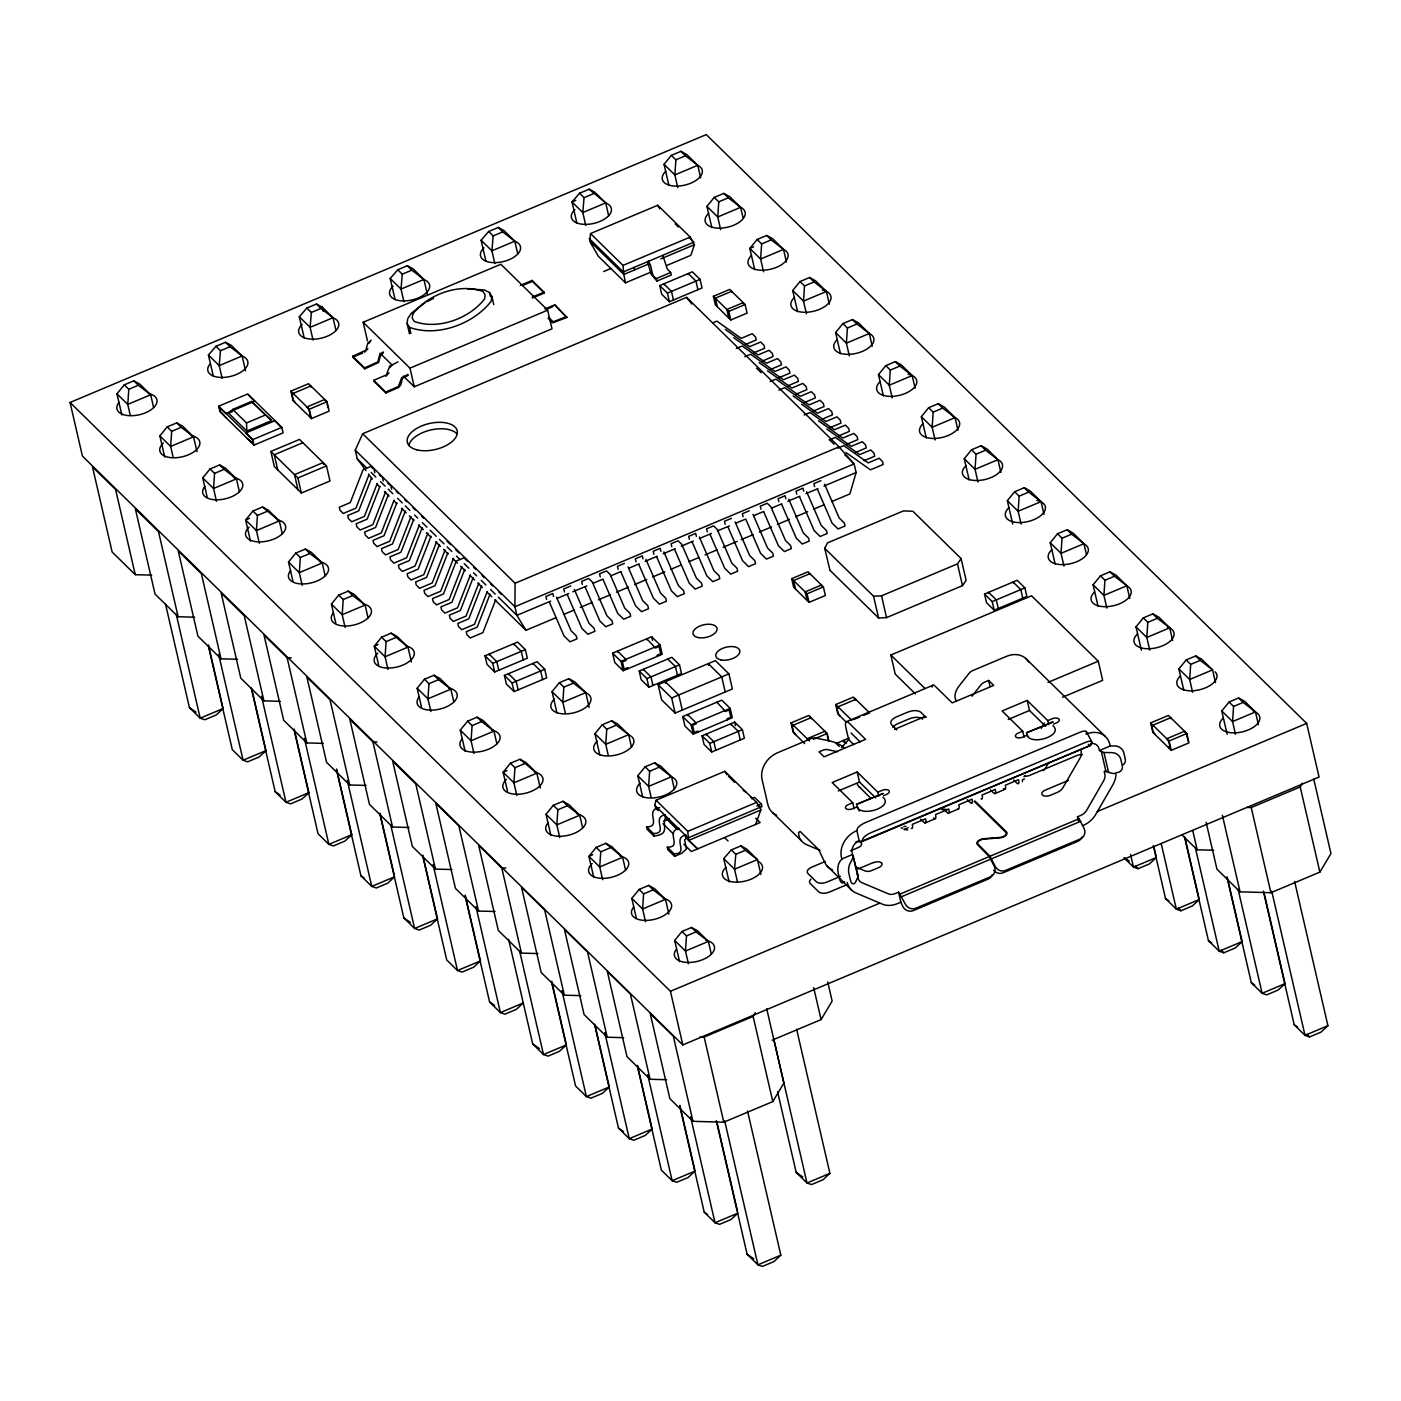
<?xml version="1.0" encoding="UTF-8"?>
<svg xmlns="http://www.w3.org/2000/svg" width="1401" height="1401" viewBox="0 0 1401 1401"><rect width="100%" height="100%" fill="white"/><g stroke="black" fill="none" stroke-linecap="round" stroke-linejoin="round"><path stroke-width="1.5" d="M366.011 470.648L357.255 458.775L355.259 450.176L362.666 433.75L515.095 583.236L514.903 606.738L516.899 615.354L525.953 630.31L556.144 617.596M121.852 415.011L116.966 393.804L124.269 384.855L128.787 389.285L127.771 404.399L130.223 415.011M164.74 457.059L159.854 435.869L167.157 426.902L171.675 431.333L170.659 446.464L173.094 457.059M207.138 497.005L202.742 477.916L210.045 468.967L214.563 473.398L213.547 488.511L216.472 501.243M250.516 541.189L245.613 519.981L252.933 511.032L257.434 515.445L256.418 530.576L259.36 543.29M292.914 581.117L288.501 562.029L295.804 553.08L300.322 557.51L299.306 572.641L302.248 585.355M335.785 623.182L331.389 604.094L338.692 595.145L343.21 599.558L342.194 614.689L345.136 627.42M378.673 665.23L374.277 646.159L381.58 637.192L386.098 641.623L385.082 656.754L388.007 669.468M421.561 707.295L417.148 688.206L424.468 679.257L428.969 683.688L427.953 698.801L430.895 711.533M465.15 751.374L460.264 730.166L467.566 721.217L472.084 725.63L471.069 740.761L473.993 753.475M507.547 791.302L503.134 772.231L510.454 763.265L514.955 767.695L513.939 782.826L516.881 795.54M556.933 712.864L552.047 691.674L559.349 682.707L563.867 687.138L562.852 702.269L565.303 712.864M550.926 835.486L546.022 814.279L553.325 805.33L557.843 809.76L556.827 824.874L559.77 837.605M599.821 754.929L594.935 733.721L602.237 724.772L606.756 729.203L605.74 744.316L608.174 754.929M593.796 877.534L588.91 856.344L596.213 847.377L600.731 851.808L599.716 866.939L602.658 879.653M668.942 185.527L664.056 164.32L671.359 155.371L675.877 159.802L674.862 174.915L677.786 187.646M642.709 796.976L637.805 775.786L645.125 766.82L649.626 771.25L648.61 786.381L651.062 796.976M636.194 917.48L631.798 898.391L639.101 889.442L643.619 893.873L642.604 908.986L645.528 921.718M711.831 227.575L706.927 206.385L714.247 197.418L718.766 201.849L717.75 216.98L720.674 229.694M679.573 961.646L674.669 940.456L681.989 931.507L686.49 935.921L685.474 951.051L688.416 963.765M754.719 269.64L749.815 248.432L757.135 239.483L761.636 243.914L760.62 259.027L763.563 271.759M797.607 311.705L792.703 290.497L800.006 281.548L804.524 285.962L803.509 301.092L806.451 313.806M840.477 353.752L835.591 332.545L842.894 323.596L847.412 328.027L846.397 343.157L849.339 355.872M883.366 395.818L878.48 374.61L885.782 365.661L890.3 370.074L889.285 385.205L892.209 397.937M926.254 437.865L921.35 416.675L928.67 407.709L933.171 412.139L932.155 427.27L935.097 439.984M969.142 479.93L964.238 458.722L971.558 449.774L976.059 454.204L975.043 469.317L977.986 482.049M1012.73 524.009L1007.337 500.682L1014.657 491.733L1019.157 496.147L1018.142 511.277L1021.084 523.992M1055.128 563.938L1050.225 542.73L1057.527 533.781L1062.046 538.212L1061.03 553.342L1063.972 566.057M1097.999 606.003L1093.113 584.795L1100.415 575.846L1104.934 580.259L1103.918 595.39L1106.86 608.122M1141.377 650.169L1136.001 626.86L1143.304 617.894L1147.822 622.324L1146.806 637.455L1149.731 650.169M1183.775 690.115L1178.871 668.907L1186.192 659.959L1190.692 664.389L1189.677 679.503L1192.619 692.234M1227.153 734.282L1221.76 710.972L1229.08 702.024L1233.581 706.437L1232.565 721.568L1235.507 734.282M213.32 376.221L208.416 355.013L215.982 346.31L220.482 350.723L219.221 365.626L222.164 378.34M304.21 337.956L299.306 316.749L306.872 308.045L311.372 312.458L310.111 327.344L313.053 340.075M395.1 299.691L390.196 278.484L397.761 269.763L402.262 274.193L401.019 289.079L403.943 301.81M485.989 261.427L481.103 240.219L488.651 231.498L493.152 235.928L491.909 250.814L494.833 263.528M576.879 223.144L571.993 201.954L579.541 193.233L584.059 197.664L582.798 212.549L585.723 225.263M729.133 881.947L723.739 858.62L731.304 849.917L735.805 854.33L734.544 869.215L737.486 881.947M409.46 333.736L407.113 323.526L407.673 318.798L411.088 313.456L425.361 302.458M467.724 288.904L484.483 289.972L489.527 292.599L491.856 296.399L491.278 301.127C473.556 324.104 437.13 337.518 409.425 327.326L407.113 323.526M1024.972 775.541L1024.026 776.697M1022.45 779.639L1022.467 781.67M651.202 272.004L625.459 282.827L598.139 256.033L589.751 241.042L590.539 233.564L657.752 205.264L690.203 237.102L694.458 244.72L690.816 255.332L667.051 265.332M657.419 809.813L654.705 805.225L656.071 800.251L724.86 771.303L756.575 802.388L760.253 807.501L760.831 810.006L755.594 824.629M844.593 881.597A8.056 3.643 -85 0 1 839.689 879.32L838.131 872.613A8.056 3.643 -85 0 1 839.935 861.475L841.808 859.006L841.423 857.324A22.171 17.968 -45.6 0 1 856.852 830.6L857.359 828.797A8.056 2.487 -28 0 1 865.415 822.597L1080.118 732.215A8.056 2.487 -28 0 1 1086.37 732.373M362.666 433.75L686.578 297.362L839.006 446.849L854.137 463.906L856.134 472.522L849.882 493.923L831.774 501.558M368.761 475.254L355.942 508.143L343.28 513.466L339.988 510.244L339.287 507.232L350.268 502.609L363.087 469.72L370.862 466.445L373.051 468.599M371.528 478.004L358.709 510.875L347.728 515.498L348.429 518.528L351.721 521.75L364.383 516.426L377.202 483.538M379.969 486.27L367.15 519.158L356.169 523.781L356.87 526.811L360.162 530.033L372.824 524.692L385.643 491.821M388.41 494.553L375.591 527.441L364.61 532.065L365.311 535.077L368.603 538.317L381.265 532.975L394.084 500.104M396.851 502.836L384.032 535.725L373.051 540.348L373.752 543.36L377.044 546.583L389.706 541.259L402.525 508.37M405.292 511.12L392.473 543.991L381.492 548.614L382.193 551.644L385.485 554.866L398.147 549.542L410.966 516.654M413.733 519.403L400.914 552.274L389.933 556.898L390.634 559.927L393.926 563.149L406.588 557.808L419.407 524.937M422.174 527.669L409.355 560.558L398.374 565.181L399.075 568.193L402.367 571.433L415.029 566.092L427.848 533.221M430.948 536.268L418.128 569.156L407.131 573.78L407.831 576.792L411.123 580.014L423.803 574.69L436.622 541.802M439.389 544.551L426.569 577.422L415.572 582.045L416.272 585.075L419.564 588.297L432.244 582.974L445.063 550.085M447.83 552.817L435.01 585.706L424.013 590.329L424.713 593.359L428.005 596.581L440.685 591.24L453.504 558.369M461.945 566.652L449.126 599.523L436.447 604.864L433.154 601.624L432.471 598.612L443.452 593.989L456.271 561.1L464.029 557.843L467.321 561.065M464.712 569.384L451.893 602.272L440.912 606.896L441.595 609.908L444.888 613.13L457.567 607.806L470.386 574.918M473.153 577.667L460.334 610.538L449.353 615.162L450.036 618.191L453.329 621.414L466.008 616.09L478.827 583.201M481.594 585.933L468.775 618.822L457.794 623.445L458.477 626.475L461.77 629.697L474.449 624.356L487.268 591.485M490.035 594.217L477.216 627.105L466.235 631.728L466.918 634.741L470.211 637.98L482.89 632.639L495.709 599.768M367.885 348.761L364.663 352.176M389.005 372.876L385.783 376.291M1024.516 779.009L1023.01 779.394M853.594 856.134L850.687 862.421A8.056 3.643 -85 0 0 848.883 873.559L850.442 880.266A8.056 3.643 -85 0 0 855.346 882.542L858.253 876.255L852.158 852.806A10.087 8.161 -45.6 0 1 859.181 840.653L856.852 830.6M829.97 570.312L824.734 548.334L827.518 542.888L903.417 510.927L912.857 511.242L961.104 558.561L966.13 580.312L962.487 585.636L886.553 617.613L878.585 617.999L829.76 570.102M1041.153 728.432L1044.305 722.951M1048.894 762.302L1046.775 765.962A22.171 17.968 -45.6 0 1 1043.377 770.62M700.045 1036.915L704.16 1037.038L753.125 1016.425L755.349 1012.713M772.091 1040.207L821.074 1019.595L832.141 1001.067L827.711 981.908M692.97 1121.325L673.303 1036.162L650.204 1013.501L669.871 1098.664L692.97 1121.325L723.809 1122.201L772.792 1101.589L783.86 1083.061L766.662 1008.545M1247.135 807.431L1251.233 807.554L1300.216 786.942L1302.44 783.229M1206.138 822.334L1216.944 869.18L1240.06 891.842L1270.9 892.717L1319.882 872.105L1330.95 853.577L1313.753 779.061M901.176 828.009L902.927 828.026M861.615 841.756L862.771 838.954A8.056 2.487 -28 0 1 870.827 832.754L1085.53 742.372A8.056 2.487 -28 0 1 1091.782 742.53L1090.643 745.332L861.615 841.756L859.181 840.653M824.734 548.334L873.559 596.231L881.527 595.845L957.461 563.885L961.104 558.561M368.656 343.49L370.319 341.721M389.758 367.605L391.422 365.836M971.996 696.209L980.77 685.089A8.056 6.532 -45.6 0 1 984.588 682.147L988.633 680.448L993.694 685.404L952.19 702.882L935.308 686.332A12.101 3.257 67.2 0 0 932.085 687.05M841.441 747.574L848.673 739.623L845.959 727.89A12.101 3.257 67.2 0 1 848.708 722.793L865.59 739.343L824.086 756.82L819.025 751.864L823.07 750.148A8.056 6.532 -45.6 0 1 827.448 749.64L837.64 751.724M228.626 413.207L232.706 409.407L251.567 401.457L271.619 420.58L246.804 431.018L228.626 413.207L232.443 411.596M208.434 644.933L223.109 708.538L216.227 714.948L204.774 719.764L200.22 718.188L189.415 707.593L165.423 603.708M251.812 689.117L265.997 750.603L259.097 756.995L247.662 761.829L243.091 760.235L232.286 749.64L208.311 645.756M294.192 729.045L308.885 792.651L301.986 799.06L290.532 803.876L285.979 802.3L275.174 791.705L251.199 687.821M336.59 768.991L351.774 834.716L344.874 841.108L333.42 845.941L328.867 844.365L318.062 833.753L294.07 729.868M422.857 855.223L437.532 918.828L430.65 925.238L419.197 930.054L414.626 928.478L403.821 917.883L379.846 813.981M465.255 895.169L480.42 960.893L473.52 967.285L462.067 972.101L457.514 970.525L446.709 959.93L422.734 856.046M551.714 981.295L566.407 1044.901L559.507 1051.293L548.054 1056.126L543.5 1054.55L532.695 1043.938L508.616 939.335M595.092 1025.479L609.295 1086.966L602.395 1093.358L590.942 1098.174L586.389 1096.598L575.583 1086.003L551.591 982.119M637.49 1065.408L652.165 1129.013L645.283 1135.423L633.83 1140.239L629.277 1138.663L618.471 1128.068L594.479 1024.166M679.888 1105.354L695.054 1171.078L688.171 1177.47L676.718 1182.286L672.147 1180.71L661.342 1170.115L637.367 1066.231M1153.934 846.869L1156.368 857.482L1149.485 863.874L1138.032 868.69L1133.479 867.114L1124.215 858.025M796.609 1029.192L829.9 1173.355L823 1179.765L811.547 1184.581L806.994 1183.004L796.188 1172.409L777.59 1091.834M747.539 1111.028L780.83 1255.191L773.93 1261.583L762.477 1266.416L757.923 1264.823L747.118 1254.228L716.279 1120.66M1185.071 838.043L1199.256 899.53L1192.374 905.939L1180.92 910.755L1176.35 909.179L1165.544 898.584L1153.321 845.574M1227.451 877.989L1242.144 941.595L1235.244 947.987L1223.791 952.803L1219.238 951.226L1208.433 940.631L1184.458 836.747M1263.982 892.472L1285.032 983.642L1278.132 990.052L1266.679 994.868L1262.126 993.291L1251.321 982.696L1226.856 876.693M1294.629 881.527L1327.92 1025.707L1321.02 1032.099L1309.567 1036.933L1305.014 1035.339L1294.209 1024.744L1263.369 891.176M908.198 827.728L904.223 829.655M905.939 826.415L903.925 826.502M666.228 817.133C660.396 823.928 671.85 834.138 653.934 836.047L647.174 829.41L646.597 826.905C662.533 826.818 643.672 809.866 659.626 807.624M1024.499 776.084L1025.514 776.417M371.16 340.198L367.745 343.14L365.941 350.197L352.632 356.222L352.842 357.167L364.768 368.848L378.585 362.491L380.582 355.189L383.314 352.824M383.086 351.896L379.671 354.838L377.867 361.896L364.558 367.92L352.632 356.222M665.387 814.699C650.677 817.606 669.223 833.63 653.356 833.525L646.597 826.905M679.345 828.376C664.704 831.213 683.023 847.237 667.296 847.202L667.874 849.724L674.634 856.344L681.709 853.332L686.437 848.988L684.616 839.935L687.366 837.203M686.087 834.996C671.447 837.833 689.8 853.822 674.056 853.822L667.296 847.202M427.007 301.635L433.592 298.36M70.05 402.472L706.297 134.584L1306.66 723.389L1319.059 777.047L682.812 1044.918L82.431 456.113L70.05 402.472L670.431 991.278L682.812 1044.918M124.269 384.855L133.831 380.827L139.872 384.172L150.678 394.767L153.602 407.481M215.982 346.31L225.543 342.282L231.323 345.382L242.128 355.977L245.56 370.81M306.872 308.045L316.433 304.017L322.212 307.117L333.018 317.712L335.96 330.426M397.761 269.763L407.323 265.735L413.102 268.834L423.908 279.447L427.34 294.28M488.651 231.498L498.213 227.47L503.992 230.57L514.797 241.165L517.74 253.896M579.541 193.233L589.103 189.205L594.882 192.305L605.687 202.9L608.629 215.631M671.359 155.371L680.921 151.343L686.945 154.688L697.751 165.283L700.693 177.997M575.811 200.343L571.993 201.954L582.798 212.549L605.687 202.9L589.103 189.205M128.787 389.285L138.349 385.257L150.678 394.767L127.771 404.399L116.966 393.804M220.482 350.723L230.044 346.712L242.128 355.977L219.221 365.626L208.416 355.013M311.372 312.458L320.934 308.43L333.018 317.712L310.111 327.344L299.306 316.749M402.262 274.193L411.824 270.165L423.908 279.447L401.019 289.079L390.196 278.484M493.152 235.928L502.731 231.901L514.797 241.165L491.909 250.814L481.103 240.219M584.059 197.664L593.621 193.636M675.877 159.802L685.439 155.774L697.751 165.283A20.49 10.665 -13 0 1 696.56 180.046A20.49 10.665 -13 0 1 669.433 185.247A20.49 10.665 -13 0 1 665.773 171.29M697.751 165.283L674.862 174.915L664.056 164.32M367.465 340.881L363.174 322.248L500.858 264.264L547.668 310.164L551.976 328.815L414.276 386.781L403.348 376.081M167.157 426.902L176.719 422.892L182.743 426.219L193.548 436.814L196.981 451.665M218.696 406.185L247.767 393.944L281.829 427.358L283.107 432.856L254.036 445.098L219.957 411.684L218.696 406.185L252.758 439.599L254.036 445.098M714.247 197.418L723.809 193.408L729.833 196.735L740.639 207.33L743.09 217.943M171.675 431.333L181.237 427.305L193.548 436.814L170.659 446.464L159.854 435.869M520.296 285.401L532.117 280.428L544.043 292.126L544.271 293.054L532.433 298.028M718.766 201.849L728.327 197.821L740.639 207.33L717.75 216.98L706.927 206.385M522.485 285.506L532.345 281.356L544.271 293.054M354.821 356.327L362.701 353.017M307.59 414.819L293.002 400.528L290.848 391.159L308.588 383.699L327.011 401.754L329.182 411.123L311.425 418.584L309.131 416.325L308.885 415.291L310.619 416.99L308.938 409.705L306.959 406.973L324.717 399.495L326.678 402.245M532.222 297.1L544.043 292.126M603.708 271.531L610.854 268.502M232.706 409.407L246.523 422.944L265.384 415.011L271.619 420.58M590.539 233.564L622.99 265.402L690.203 237.102M397.937 361.913L389.776 366.046L386.361 374.908L373.734 380.336L373.962 381.265L385.888 392.963L398.76 387.394L400.931 384.575L402.42 378.323L408.199 375.345M660.817 258.887L694.458 244.72M544.866 308.991L554.708 304.84L566.845 317.467L552.8 322.843L548.089 318.342M290.848 391.159L309.271 409.232L327.011 401.754M547.038 309.096L552.957 306.609M363.174 322.248L409.968 368.148L547.668 310.164M252.758 439.599L281.829 427.358M407.971 374.417L401.702 377.745L398.287 386.606L385.66 392.035L373.734 380.336M648.103 261.146C653.076 266.313 649.906 275.069 656.369 278.536L670.676 272.512L671.254 275.034L656.946 281.058L651.097 274.176L647.945 263.003M566.634 316.538L553.15 321.81L548.684 317.379M210.045 468.967L219.607 464.939L225.631 468.284L236.436 478.879L239.378 491.593M757.135 239.483L766.697 235.456L772.722 238.8L783.527 249.396L786.469 262.11M659.713 285.576L692.339 271.829L700.045 279.377L702.024 287.993L669.398 301.723L661.692 294.175L659.713 285.576L667.419 293.124L669.398 301.723M214.563 473.398L224.125 469.37L236.436 478.879L213.547 488.511L202.742 477.916M753.633 246.839L749.815 248.432L760.62 259.027L783.527 249.396A20.49 10.665 -13 0 1 782.336 264.159A20.49 10.665 -13 0 1 755.209 269.36A20.49 10.665 -13 0 1 751.531 255.402M761.636 243.914L771.198 239.886L783.527 249.396M270.866 451.455L299.499 439.406L326.503 465.903L329.988 480.981L301.373 493.047L274.351 466.551L270.866 451.455L297.888 477.951L301.373 493.047M302.879 442.716L274.246 454.765L277.731 469.86M667.419 293.124L700.045 279.377M713.407 296.294L729.728 289.412L745.122 304.525L747.101 313.124L730.779 319.988L715.386 304.893L713.407 296.294L728.8 311.39L730.779 319.988M297.888 477.951L326.503 465.903M252.933 511.032L262.495 507.004L268.519 510.332L279.324 520.927L282.266 533.658M728.8 311.39L745.122 304.525M800.006 281.548L809.585 277.521L815.61 280.848L826.415 291.443L829.357 304.175M712.951 322.79L716.839 321.144L741.234 338.359L752.214 333.736L755.507 336.976L756.207 339.988L745.35 344.558M249.431 518.37L245.613 519.981L256.418 530.576L279.324 520.927L262.495 507.004M257.434 515.445L266.996 511.418M804.524 285.962L814.086 281.934L826.415 291.443L803.509 301.092L792.703 290.497M736.348 348.446L742.162 345.994L766.557 363.209L777.537 358.568L780.83 361.808L781.53 364.82L770.673 369.391M744.789 356.712L750.603 354.26L774.998 371.475L785.979 366.852L789.271 370.092L789.971 373.104L779.114 377.675M753.791 352.842L764.648 348.271L763.948 345.241L760.655 342.019L749.675 346.642L725.28 329.428M295.804 553.08L305.383 549.052L311.407 552.397L322.212 562.992L325.155 575.706M842.894 323.596L852.456 319.568L858.498 322.913L869.303 333.508L872.228 346.222M762.232 361.125L773.089 356.537L772.389 353.525L769.096 350.303L758.116 354.926L733.721 337.711M300.322 557.51L309.884 553.483L322.212 562.992L299.306 572.641L288.501 562.029M847.412 328.027L856.974 323.999L869.303 333.508L846.397 343.157L835.591 332.545M770.112 381.562L775.926 379.111L800.321 396.325L811.302 391.685L814.594 394.924L815.294 397.937L804.437 402.507M787.555 385.958L798.412 381.387L797.712 378.358L794.42 375.135L783.439 379.759L759.044 362.544M778.868 390.143L784.7 387.692L809.077 404.907L820.075 400.283L823.368 403.523L824.051 406.535L813.193 411.106M795.996 394.241L806.853 389.653L806.153 386.641L802.861 383.419L791.88 388.042L767.485 370.827M338.692 595.145L348.254 591.117L354.295 594.444L365.101 605.057L368.025 617.771M885.782 365.661L895.344 361.633L901.368 364.961L912.174 375.573L915.116 388.287M343.21 599.558L352.772 595.548L365.101 605.057L342.194 614.689L331.389 604.094M890.3 370.074L899.862 366.064L912.174 375.573L889.285 385.205L878.48 374.61M804.192 414.994L810.023 412.524L834.401 429.757L845.398 425.116L848.691 428.356L849.374 431.368L838.516 435.939M821.634 419.389L832.492 414.819L831.809 411.789L828.516 408.567L817.519 413.19L793.141 395.975M830.075 427.655L840.933 423.084L840.25 420.072L836.957 416.85L825.96 421.473L801.582 404.259M829.515 439.826L835.346 437.375L859.741 454.589L870.721 449.966L874.014 453.188L874.714 456.201L863.857 460.789M381.58 637.192L391.142 633.164L397.166 636.509L407.971 647.104L411.404 661.955M928.67 407.709L938.232 403.681L944.256 407.026L955.062 417.621L958.004 430.352M515.095 583.236L839.006 446.849M837.956 448.11L843.787 445.641L868.182 462.873L879.163 458.232L882.455 461.472L883.155 464.484L870.476 469.825L846.099 452.611M846.957 444.222L857.815 439.651L857.132 436.639L853.839 433.399L842.842 438.023L818.464 420.808M223.109 708.538L200.22 718.188L176.228 614.303M378.095 644.548L374.277 646.159L385.082 656.754L407.971 647.104L391.142 633.164M386.098 641.623L395.66 637.595M933.171 412.139L942.75 408.111L955.062 417.621L932.155 427.27L921.35 416.675M855.416 452.505L866.273 447.935L865.573 444.905L862.28 441.683L851.283 446.306L826.905 429.091M570.75 585.986L563.762 588.928L564.463 591.94M624.426 563.395L617.438 566.319L618.139 569.349M731.462 518.335L724.475 521.26L725.175 524.289M749.342 510.787L742.372 513.729L743.073 516.759M820.916 480.666L813.928 483.608L814.629 486.62M550.681 601.134L516.899 615.354L498.301 597.106M556.705 598.595L568.771 593.516M572.781 591.817L586.844 585.898M592.886 583.359L602.92 579.138M610.959 575.741L621.011 571.52M629.049 568.141L639.101 563.903M645.125 561.363L657.192 556.285M663.216 553.745L675.264 548.667M681.306 546.145L693.355 541.066M699.379 538.527L711.445 533.448M717.47 530.909L729.536 525.83M735.56 523.291L745.612 519.07M753.65 515.673L763.685 511.453M771.723 508.055L781.776 503.835M787.8 501.295L799.866 496.217M805.89 493.677L817.956 488.599M823.981 486.059L856.134 472.522M564.183 614.216L574.252 609.978M580.277 607.439L592.343 602.36M598.385 599.821L610.451 594.725M616.493 592.185L628.559 587.107M634.6 584.567L646.667 579.489M652.708 576.949L664.774 571.853M670.816 569.314L680.868 565.076M688.924 561.696L698.976 557.458M705.018 554.919L717.084 549.84M723.126 547.301L737.206 541.364M741.234 539.665L753.3 534.587M759.342 532.047L771.408 526.969M777.45 524.429L789.516 519.351M795.558 516.794L807.624 511.715M813.666 509.176L823.718 504.938M424.468 679.257L434.03 675.229L440.054 678.574L450.859 689.169L453.801 701.883M971.558 449.774L981.12 445.746L987.145 449.091L997.95 459.686L1000.892 472.4M485.026 655.808L517.652 642.061L525.357 649.626L527.336 658.225L494.711 671.955L487.005 664.407L485.026 655.808L492.714 663.356L494.711 671.955M265.997 750.603L243.091 760.235L218.626 654.232M428.969 683.688L438.548 679.66L450.859 689.169L427.953 698.801L417.148 688.206M976.059 454.204L985.621 450.176L997.95 459.686L975.043 469.317L964.238 458.722M492.714 663.356L525.357 649.626M504.395 675.422L537.021 661.692L544.726 669.24L546.705 677.839L514.079 691.586L506.374 684.021L504.395 675.422L512.083 682.987L514.079 691.586M512.083 682.987L544.726 669.24M612.622 653.164L651.658 636.719L660.046 644.933L662.2 654.302L623.147 670.729L614.776 662.515L612.622 653.164L620.993 661.377L623.147 670.729M791.67 578.666L807.992 571.801L823.385 586.896L825.382 595.495L809.06 602.377L793.666 587.264L791.67 578.666L807.081 593.779L809.06 602.377M467.566 721.217L477.128 717.189L483.152 720.517L493.958 731.112L496.9 743.843A20.49 10.665 -13 0 1 470.018 751.917A20.49 10.665 -13 0 1 462.155 738.782M559.349 682.707L568.911 678.679L574.935 682.024L585.741 692.619L589.173 707.47M1014.657 491.733L1024.219 487.706L1030.243 491.033L1041.048 501.628L1043.99 514.36M308.885 792.651L285.979 802.3L261.514 696.297M620.993 661.377L660.046 644.933M472.084 725.63L481.646 721.603L493.958 731.112L471.069 740.761L460.264 730.166M563.867 687.138L573.429 683.11L585.741 692.619L562.852 702.269L552.047 691.674M1019.157 496.147L1028.719 492.119L1041.048 501.628L1018.142 511.277L1007.337 500.682M807.081 593.779L823.385 586.896M639.189 671.044L671.815 657.314L679.52 664.862L681.499 673.461L648.873 687.19L641.168 679.643L639.189 671.044L646.877 678.592L648.873 687.19M646.877 678.592L679.52 664.862M658.137 684.739L715.403 660.624L728.905 673.881L732.39 688.959L675.142 713.074L661.622 699.817L658.137 684.739L671.657 697.978L675.142 713.074M510.454 763.265L520.016 759.237L526.04 762.582L536.846 773.177L540.278 788.01M602.237 724.772L611.799 720.744L617.823 724.089L628.629 734.684L631.571 747.398M1057.527 533.781L1067.107 529.753L1073.131 533.098L1083.936 543.693L1086.388 554.288M671.657 697.978L728.905 673.881M351.774 834.716L328.867 844.365L304.385 738.345M506.952 770.62L503.134 772.231L513.939 782.826L536.846 773.177L520.016 759.237M514.955 767.695L524.517 763.668M606.756 729.203L616.317 725.175L628.629 734.684L605.74 744.316L594.935 733.721M1062.046 538.212L1071.607 534.184L1083.936 543.693L1061.03 553.342L1050.225 542.73M682.725 716.594L721.778 700.15L730.149 708.363L732.303 717.715L693.25 734.159L684.879 725.946L682.725 716.594L691.096 724.807L693.25 734.159M984.535 594.059L1017.161 580.312L1024.867 587.86L1026.845 596.458L994.22 610.206L986.514 602.658L984.535 594.059L992.223 601.607L994.22 610.206M691.096 724.807L730.149 708.363M992.223 601.607L1024.867 587.86M915.431 693.915L895.257 674.144L890.843 655.02L1031.539 595.793L1098.261 661.219L1102.675 680.343L1062.483 697.26M702.041 735.858L734.684 722.11L742.39 729.658L744.369 738.257L711.726 752.004L704.038 744.456L702.041 735.858L709.747 743.406L711.726 752.004M553.325 805.33L562.904 801.302L568.929 804.647L579.734 815.242L582.676 827.956A20.49 10.665 -13 0 1 555.777 836.029A20.49 10.665 -13 0 1 547.931 822.895M645.125 766.82L654.687 762.809L660.712 766.137L671.517 776.732L674.459 789.463M1100.415 575.846L1109.977 571.818L1116.019 575.146L1126.824 585.758L1129.749 598.472M709.747 743.406L742.39 729.658M557.843 809.76L567.405 805.733L579.734 815.242L556.827 824.874L546.022 814.279M649.626 771.25L659.188 767.223L671.517 776.732L648.61 786.381L637.805 775.786M1104.934 580.259L1114.495 576.249L1126.824 585.758L1103.918 595.39L1093.113 584.795M804.699 743.563L793.194 732.268L791.022 722.916L808.78 715.438L827.203 733.511L828.937 740.989M846.292 722.18L837.851 713.897L835.697 704.545L853.437 697.068L869.566 712.881L863.646 715.368M846.484 721.655L933.084 685.194M853.787 719.519L859.706 717.032M813.403 739.325L827.203 733.511M849.269 737.994L836.257 743.476L839.252 746.418M596.213 847.377L605.775 843.349L611.817 846.694L622.622 857.289L625.546 870.021M1143.304 617.894L1152.865 613.866L1158.89 617.211L1169.695 627.806L1172.637 640.537M663.444 821.406L669.345 818.92M437.532 918.828L414.626 928.478L390.651 824.594M592.728 854.733L588.91 856.344L599.716 866.939L622.622 857.289L605.775 843.349M600.731 851.808L610.293 847.78M1147.822 622.324L1157.384 618.296L1169.695 627.806L1146.806 637.455L1136.001 626.86M895.274 729.028L924.607 716.664M751.566 798.675L754.614 797.397L761.373 804.016L761.951 806.538L688.031 837.903L654.705 805.225M656.071 800.251L687.786 831.353L756.575 802.388M1048.018 682.375L1098.261 661.219M756.803 805.943L761.373 804.016M760.831 810.006L688.627 840.425L685.352 835.276M878.725 796.223L877.797 792.195L857.202 771.986L832.141 782.546L852.754 802.738L854.137 808.78M1048.701 724.65L1047.773 720.622L1027.178 700.43L1002.118 710.972L1022.712 731.182L1024.113 737.206M838.323 790.97L859.514 782.056L875.695 797.922M1008.3 719.413L1029.49 710.482L1045.671 726.366M731.304 849.917L740.866 845.889L746.645 848.988L757.451 859.584L760.883 874.417M639.101 889.442L648.663 885.414L654.687 888.759L665.493 899.354L668.925 914.188M1186.192 659.959L1195.753 655.931L1201.778 659.276L1212.583 669.871L1215.525 682.585M852.754 802.738L848.27 804.629A5.044 2.627 -13 0 0 845.906 808.57A5.044 2.627 -13 0 0 852.491 808.762L856.974 806.888C861.685 817.606 894.188 806.818 882.963 797.257M877.797 792.195L882.262 790.304A5.044 2.627 -13 0 1 888.847 790.497A5.044 2.627 -13 0 1 886.483 794.455L883.506 795.698M1022.712 731.182L1018.247 733.056A5.044 2.627 -13 0 0 1015.883 737.014A5.044 2.627 -13 0 0 1022.467 737.206L1026.933 735.315C1031.661 746.05 1064.165 735.245 1052.939 725.7M1047.773 720.622L1052.239 718.748A5.044 2.627 -13 0 1 1058.823 718.941A5.044 2.627 -13 0 1 1056.459 722.881L1053.482 724.142M480.42 960.893L457.514 970.525L433.049 864.522M735.805 854.33L745.367 850.302L757.451 859.584L734.544 869.215L723.739 858.62M643.619 893.873L653.181 889.845L665.493 899.354L642.604 908.986L631.798 898.391M856.519 804.367L882.945 793.544L856.519 804.367L859.233 811.039M1026.495 732.793L1052.922 721.988L1026.495 732.793L1027.896 736.243M1190.692 664.389L1200.272 660.361L1212.583 669.871L1189.677 679.503L1178.871 668.907M862.613 840.863L1090.643 745.332M1150.641 722.916L1168.399 715.438L1186.822 733.511L1188.976 742.863L1171.218 750.341L1152.795 732.268L1150.641 722.916L1169.064 740.989L1171.218 750.341M825.277 861.457L811.704 867.166A8.056 4.203 -13 0 0 807.922 873.488L816.363 881.772A8.056 4.203 -13 0 0 826.905 882.07L840.477 876.361M850.477 850.845L858.218 847.587A6.042 3.152 -13 0 0 861.055 842.842L860.897 842.666A6.042 3.152 -13 0 0 856.011 841.651M925.185 822.947L935.22 818.727M948.459 813.158L958.477 808.937M994.973 793.561L1004.99 789.358M841.808 859.006L852.544 854.487M1090.573 743.546A10.087 8.161 -45.6 0 1 1099.067 748.852L1099.452 750.516L1110.187 745.997L1114.478 745.892A8.056 6.41 23.8 0 1 1123.69 752.39L1125.248 759.097A8.056 6.41 23.8 0 1 1122.744 764.999M681.989 931.507L691.551 927.48L697.575 930.807L708.381 941.402L711.323 954.134M1229.08 702.024L1238.642 697.996L1244.666 701.323L1255.471 711.918L1258.413 724.65M686.49 935.921L696.069 931.893L708.381 941.402L685.474 951.051L674.669 940.456M1233.581 706.437L1243.142 702.409L1255.471 711.918L1232.565 721.568L1221.76 710.972M857.92 869.005L873.418 862.491M1068.438 780.375L1045.181 790.164A6.042 3.152 -13 0 0 1042.344 794.91L1042.519 795.067A6.042 3.152 -13 0 0 1050.417 795.295L1057.44 792.336A10.087 8.161 -45.6 0 0 1063.201 787.222L1080.136 757.888A10.087 8.161 -45.6 0 0 1081.379 754.666L1081.064 750.551M1169.064 740.989L1186.822 733.511M846.677 884.784L829.217 892.122A8.056 4.203 -13 0 1 818.692 891.824L810.251 883.558A8.056 4.203 -13 0 1 810.899 879.18M974.255 801.372L1005.725 832.229A5.639 2.942 -13 0 1 1005.13 835.399A5.639 2.942 -13 0 1 999.824 837.43L984.185 838.656A6.445 3.362 -13 0 0 978.108 840.985A6.445 3.362 -13 0 0 977.443 844.61L989.264 856.554L994.36 866.431A8.056 7.723 46.4 0 1 990.525 876.763L915.729 908.251A8.056 7.723 46.4 0 1 905.256 903.96L898.619 892.227L895.099 893.593A10.087 8.161 -45.6 0 1 888.199 893.803L861.93 882.665A10.087 8.161 -45.6 0 1 857.937 877.832M1078.385 820.828L1077.457 816.801L1080.907 815.364A10.087 8.161 -45.6 0 0 1086.668 810.233L1103.603 780.9A10.087 8.161 -45.6 0 0 1104.846 773.877C1101.501 766.767 1112.709 776.259 1116.177 772.722A8.056 6.41 23.8 0 0 1122.289 765.804L1120.73 759.097A8.056 6.41 23.8 0 0 1111.518 752.6L1103.97 752.53L1099.54 750.603M900.16 894.066L989.264 856.554M989.982 856.256L1079.085 818.727L1084.181 828.621A8.056 7.723 46.4 0 1 1080.346 838.936L1005.55 870.424A8.056 7.723 46.4 0 1 995.078 866.133L989.982 856.256L978.143 844.313A5.639 2.942 -13 0 1 978.739 841.125A5.639 2.942 -13 0 1 984.045 839.094L999.684 837.886A6.445 3.362 -13 0 0 1005.76 835.556A6.445 3.362 -13 0 0 1006.426 831.914L974.973 801.057M670.431 991.278L879.828 903.12M1097.281 811.564L1306.66 723.389M901.771 896.605L990.875 859.093M991.593 858.795L1080.696 821.284M898.549 892.139L900.861 902.191L897.411 903.645A22.171 17.968 -45.6 0 1 882.245 904.118L855.976 892.962A22.171 17.968 -45.6 0 1 847.202 882.35M566.407 1044.901L543.5 1054.55L519.526 950.649M609.295 1086.966L586.389 1096.598L561.906 990.595M1156.368 857.482L1133.479 867.114L1130.537 854.4M652.165 1129.013L629.277 1138.663L604.794 1032.66M1199.256 899.53L1176.35 909.179L1161.184 843.455M695.054 1171.078L672.147 1180.71L647.682 1074.707M1242.144 941.595L1219.238 951.226L1195.263 847.342M829.9 1173.355L806.994 1183.004L773.702 1038.824M1285.032 983.642L1262.126 993.291L1238.134 889.407M780.83 1255.191L757.923 1264.823L724.632 1120.66M1327.92 1025.707L1305.014 1035.339L1271.723 891.176M135.267 574.69L115.6 489.527L92.484 466.848L112.15 552.029L135.267 574.69L151.711 575.146M178.137 616.738L158.488 531.574L135.372 508.913L155.038 594.077L178.137 616.738L194.599 617.211M323.246 743.388L306.801 742.915L283.685 720.254L264.018 635.091L287.135 657.752L291.25 657.857M221.025 658.803L201.359 573.639L178.26 550.978L197.926 636.142L221.025 658.803L237.487 659.276M263.913 700.868L244.247 615.687L221.148 593.026L240.797 678.189L263.913 700.868L280.358 701.323M409.022 827.501L392.56 827.028L369.461 804.367L349.795 719.203L372.911 741.865L377.009 741.987M349.69 784.98L330.023 699.8L306.907 677.138L326.573 762.319L349.69 784.98L366.134 785.436M1181.761 834.681L1197.172 849.794L1213.634 850.249M537.879 953.573L521.435 953.1L498.318 930.439L478.669 845.276L501.768 867.937L505.884 868.06M435.448 869.093L415.782 783.93L392.683 761.251L412.349 846.432L435.448 869.093L451.893 869.548M478.547 911.053L458.88 825.872L435.781 803.211L455.448 888.374L478.547 911.053L495.008 911.508M564.323 995.165L544.656 909.985L521.54 887.323L541.206 972.504L564.323 995.165L580.767 995.621M607.211 1037.213L587.544 952.05L564.428 929.388L584.094 1014.552L607.211 1037.213L623.655 1037.686M650.082 1079.278L630.432 994.115L607.316 971.436L626.983 1056.617L650.082 1079.278L666.543 1079.733M907.638 830.022L904.363 829.357M743.09 790.252L745.507 791.95M819.988 850.354L806.853 844.785A22.171 17.968 -45.6 0 1 799.235 837.5L798.517 832.527L800.216 831.529L818.779 849.742L824.891 862.666A22.171 17.968 -45.6 0 0 832.509 869.951M855.346 866.799L864.732 870.792A10.087 8.161 -45.6 0 0 871.632 870.581L878.655 867.622A6.042 3.152 -13 0 0 881.492 862.876L881.317 862.701M750.603 797.046L752.249 798.57M1124.32 857.657L1129.311 861.107M1165.544 898.584L1168.872 900.861M1208.433 940.631L1211.76 942.926M1251.321 982.696L1254.648 984.991M1294.209 1024.744L1297.519 1027.038M189.415 707.593L196.052 712.181M275.174 791.705L280.147 795.138M796.188 1172.409L802.826 1176.998M336.468 769.814L360.95 875.818L364.26 878.112M403.821 917.883L410.475 922.453M465.114 895.992L489.597 1001.995L494.571 1005.428M532.695 1043.938L539.332 1048.526M618.471 1128.068L623.445 1131.5M679.765 1106.177L704.23 1212.18L707.558 1214.474M747.118 1254.228L753.756 1258.816M1088.279 744.316L1089.61 745.297M655.283 807.729L658.19 810.496M772.616 812.633L801.144 840.53M1024.219 487.706L1028.719 492.119M1067.107 529.753L1071.607 534.184M1109.977 571.818L1114.495 576.249M1152.865 613.866L1157.384 618.296M1195.753 655.931L1200.272 660.361M1238.642 697.996L1243.142 702.409M680.921 151.343L685.439 155.774M723.809 193.408L728.327 197.821M766.697 235.456L771.198 239.886M809.585 277.521L814.086 281.934M852.456 319.568L856.974 323.999M895.344 361.633L899.862 366.064M938.232 403.681L942.75 408.111M981.12 445.746L985.621 450.176M675.3 223.985L678.399 227.015M689.239 237.645L693.88 242.198L623.252 271.952L589.173 238.52M670.676 272.512L667.314 269.045L662.953 255.875M756.487 368.148L761.146 372.701M829.339 439.599L833.998 444.152M844.838 454.8L854.137 463.906L514.903 606.738L355.259 450.176M1025.69 658.4L1105.039 736.208M589.751 241.042L623.83 274.456L625.459 282.827M498.213 227.47L502.731 231.901M1135.335 866.046L1138.032 868.69M1178.206 908.111L1180.92 910.755M1221.094 950.158L1223.791 952.803M1306.87 1034.271L1309.567 1036.933M1077.457 816.801L1079.085 818.727M566.845 317.467L554.708 304.84M890.843 655.02L924.975 688.504M1013.729 780.059L1016.758 783.019A8.056 2.172 67.2 0 0 1018.58 779.621L1005.34 785.19A8.056 2.172 67.2 0 1 1003.519 788.588M990.472 789.849L993.484 792.808A8.056 2.172 67.2 0 0 995.323 789.411L982.083 794.997A8.056 2.172 67.2 0 1 981.068 799.008M967.215 799.656L970.228 802.598A8.056 2.172 67.2 0 0 972.066 799.218L958.827 804.787A8.056 2.172 67.2 0 1 957.811 808.815M854.26 698.679L855.976 700.36L855.748 699.327L837.991 706.805L838.236 707.838L836.502 706.139L838.183 713.424L840.145 716.156M407.323 265.735L411.824 270.165M943.959 809.445L946.971 812.405A8.056 2.172 67.2 0 0 948.792 809.007L935.553 814.576A8.056 2.172 67.2 0 1 933.731 817.974M835.697 704.545L851.808 720.342M860.179 741.952L851.072 733.021M848.673 739.623L853.734 744.579M846.414 743.406L843.402 740.464L843.787 742.145M920.702 819.235L923.714 822.194A8.056 2.172 67.2 0 0 925.536 818.797L912.296 824.366A8.056 2.172 67.2 0 1 911.298 828.394M809.603 717.049L811.319 718.748L811.074 717.697L793.334 725.175L793.579 726.208L791.845 724.527L793.526 731.795L795.488 734.527M826.87 733.984L824.891 731.252L807.151 738.73L807.396 739.763M858.971 786.609L871.019 798.43M791.022 722.916L809.445 740.989M379.951 353.122L392.438 365.363M316.433 304.017L320.934 308.43M716.892 702.199L725.508 711.463L729.168 709.922L730.849 717.189L727.189 718.731L727.417 719.781M667.734 659.03L675.44 666.578L677.419 675.177M857.202 874.592L858.253 876.255M728.467 776.312L734.597 782.336M757.573 804.857L760.253 807.501M755.629 818.166L760.113 822.545L691.323 851.51L683.863 844.19M309.411 385.293L311.145 386.991L310.899 385.958L293.142 393.418L293.387 394.469L291.671 392.77L293.334 400.038L295.313 402.787M379.303 474.729L381.492 476.883M387.744 483.012L389.933 485.166M396.185 491.296L398.374 493.432M404.626 499.562L406.815 501.716M413.067 507.845L415.256 509.999M421.508 516.128L423.697 518.282M447.147 541.276L450.439 544.499M455.588 549.56L458.88 552.782M473.573 567.195L475.762 569.349M482.014 575.461L484.203 577.615M490.455 583.744L492.644 585.898M498.896 592.028L501.103 594.182M357.255 458.775L366.554 467.899M371.195 472.47L375.853 477.023M380.494 481.576L385.152 486.147M388.252 489.177L392.893 493.747M397.551 498.301L402.192 502.871M405.292 505.901L409.95 510.472M414.591 515.025L417.691 518.072M422.349 522.626L426.99 527.179M430.089 530.226L436.306 536.303M439.406 539.35L444.047 543.903M447.147 546.95L451.805 551.504M456.446 556.074L459.546 559.104M464.204 563.675L468.845 568.228M473.503 572.799L476.603 575.829M481.244 580.399L485.902 584.953M490.543 589.506L495.201 594.077M376.641 483.87L379.759 486.918M384.417 491.506L389.093 496.077M393.751 500.647L396.868 503.712M401.527 508.283L406.202 512.854M409.302 515.901L413.978 520.489M418.636 525.06L423.312 529.631M426.412 532.678L431.088 537.266M435.746 541.837L440.422 546.408M443.522 549.472L448.197 554.043M452.856 558.614L457.532 563.184M460.631 566.249L465.307 570.82M469.965 575.391L474.624 579.979M477.741 583.026L482.417 587.597M487.075 592.168L491.733 596.756M494.851 599.803L525.953 630.31M740.866 845.889L745.367 850.302M568.911 678.679L573.429 683.11M611.799 720.744L616.317 725.175M654.687 762.809L659.188 767.223M225.543 342.282L230.044 346.712M724.632 837.658L728.012 840.968M248.432 395.117L254.737 401.299L225.649 413.54L219.362 407.358L220.29 411.386L226.769 418.374M280.218 426.289L275.016 420.685L245.946 432.927L252.39 439.756L253.318 443.784L247.206 438.408M251.567 401.457L265.384 415.011M666.858 818.762L677.646 829.357M685.352 836.905L697.68 849.006L688.627 840.425L687.786 831.353M677.629 829.637L665.23 817.484L664.652 814.962M662.971 823.7L673.426 833.945M477.128 717.189L481.646 721.603M562.904 801.302L567.405 805.733M648.663 885.414L653.181 889.845M691.551 927.48L696.069 931.893M133.831 380.827L138.349 385.257M176.719 422.892L181.237 427.305M219.607 464.939L224.125 469.37M305.383 549.052L309.884 553.483M348.254 591.117L352.772 595.548M434.03 675.229L438.548 679.66M704.23 1212.18L715.035 1222.775L719.589 1224.351L731.042 1219.535L737.942 1213.126L715.035 1222.775L690.57 1116.772M360.95 875.818L371.755 886.413L376.309 887.989L387.762 883.173L394.644 876.781L371.755 886.413L347.273 780.41M489.597 1001.995L500.402 1012.59L504.955 1014.166L516.409 1009.35L523.309 1002.941L500.402 1012.59L475.92 906.587M826.818 865.695L851.966 890.458M686.578 297.362L691.849 304.017M368.516 474.046L372.281 479.124M657.752 205.264L659.818 208.784M724.86 771.303L726.926 774.806M1086.37 731.655L1091.782 741.812M900.861 902.191L902.752 906.342A8.056 7.723 46.4 0 0 913.224 910.632L988.003 879.145A8.056 7.723 46.4 0 0 992.101 874.872M824.576 484.256L839.146 517.915L844.33 522.993L845.013 526.005L838.043 528.948L832.071 523.098L817.501 489.439M806.678 491.786L821.249 525.445L826.432 530.524L827.133 533.553L820.145 536.478L814.174 530.629L799.603 496.97M788.798 499.316L803.351 532.975L808.535 538.054L809.235 541.084L802.265 544.026L796.276 538.159L781.723 504.5M763.825 512.03L778.396 545.69L784.367 551.556L791.337 548.614L790.654 545.602L785.471 540.506L770.9 506.847L767.24 503.257L760.253 506.199L760.953 509.211M753.002 514.395L767.573 548.036L772.757 553.132L773.457 556.144L766.47 559.087L760.498 553.22L745.927 519.561M735.122 521.925L749.675 555.584L754.859 560.663L755.559 563.675L748.589 566.617L742.6 560.75L728.047 527.091M710.149 534.639L724.72 568.281L730.692 574.147L737.662 571.205L736.979 568.193L731.795 563.114L717.224 529.455L713.564 525.865L706.577 528.79L707.277 531.82M699.327 536.986L713.897 570.645L719.081 575.723L719.781 578.753L712.794 581.678L706.822 575.829L692.252 542.169M674.687 549.56L689.257 583.219L695.229 589.085L702.199 586.143L701.516 583.131L696.332 578.035L681.762 544.376L678.102 540.786L671.114 543.728L671.815 546.74M663.881 551.924L678.434 585.583L683.618 590.662L684.318 593.674L677.331 596.616L671.359 590.749L656.806 557.09M645.984 559.454L660.536 593.113L665.72 598.192L666.421 601.204L659.451 604.146L653.461 598.28L638.909 564.621M628.086 566.985L642.656 600.644L647.84 605.722L648.523 608.735L641.553 611.677L635.581 605.81L621.011 572.168M603.13 579.699L617.683 613.358L623.655 619.207L630.643 616.282L629.942 613.253L624.758 608.174L610.206 574.515L606.528 570.925L599.558 573.867L600.258 576.879M585.233 587.229L599.786 620.888L605.775 626.755L612.745 623.813L612.044 620.783L606.861 615.704L592.308 582.045L588.648 578.455L581.66 581.397L582.361 584.41M574.41 589.576L588.98 623.235L594.164 628.331L594.847 631.343L587.877 634.285L581.905 628.419L567.335 594.76M556.53 597.124L571.083 630.765L576.266 635.861L576.967 638.874L569.979 641.816L564.008 635.949L549.455 602.29M1300.216 786.942L1319.882 872.105M1251.233 807.554L1270.9 892.717M1222.355 815.189L1240.06 891.842M1188.153 741.269L1186.472 733.984L1184.51 731.252L1166.77 738.73L1168.732 741.462L1170.413 748.729L1168.679 747.048L1168.924 748.081M1170.938 718.748L1170.693 717.697L1152.953 725.175L1153.181 726.208L1151.464 724.527L1153.146 731.795L1155.107 734.527M1192.759 830.635L1197.172 849.794M1110.187 745.997L1109.802 744.334A22.171 17.968 -45.6 0 0 1085.863 734.177M1103.97 752.53L1108.611 772.651M1101.396 751.794L1106.037 771.916M1022.765 598.192L1020.786 589.576L1013.081 582.028L1013.308 582.991M1027.178 700.43L1029.49 710.482M998.3 608.489L996.304 599.891L988.616 592.343L988.826 593.288M988.633 680.448L990.034 686.472M957.461 563.885L962.487 585.636M881.527 595.845L886.553 617.613M873.559 596.231L878.585 617.999M803.719 491.208L803.018 488.196L796.048 491.138L796.749 494.15M821.687 585.968L821.459 585.005L805.155 591.887L807.134 600.486M857.202 771.986L859.514 782.056M810.146 574.638L809.918 573.692L793.596 580.557L795.593 589.156M743.406 303.579L743.195 302.634L726.874 309.498L728.853 318.097M785.821 498.738L785.138 495.726L778.15 498.668L778.851 501.681M731.865 292.266L731.637 291.303L715.333 298.168L717.312 306.784M827.29 735.805L828.551 741.269M853.612 857.937L858.253 878.059M697.943 289.709L695.964 281.093L688.259 273.545L688.486 274.508M673.478 300.007L671.482 291.408L663.794 283.86L664.004 284.806M656.369 278.536L656.946 281.058M648.365 261.374L648.943 263.878L623.83 274.456L622.99 265.402M813.683 987.652L821.074 1019.595M696.367 536.408L695.667 533.396L688.697 536.338L689.397 539.35M634.058 267.398L634.635 269.92M740.288 739.991L738.309 731.375L730.604 723.827L730.832 724.79M734.684 722.11L735.472 725.56M725.228 691.971L721.743 676.893L708.241 663.636L708.626 665.317M715.806 750.288L713.827 741.689L706.122 734.142L706.349 735.087M591.064 242.128L591.642 244.65M660.904 551.346L660.204 548.316L653.234 551.258L653.934 554.288M698.136 732.11L697.891 731.059L694.231 732.6L692.549 725.333L696.209 723.792L695.982 722.741L687.611 714.545L687.838 715.578M682.287 710.062L678.802 694.966L665.3 681.727L665.685 683.39M753.125 1016.425L772.792 1101.589M643.006 558.876L642.323 555.864L635.336 558.789L636.036 561.819M657.314 656.351L657.069 655.3L660.729 653.759L659.065 646.491L655.405 648.033L646.789 638.786L647.017 639.819M651.658 636.719L652.533 640.467M652.954 685.474L650.957 676.876L643.269 669.328L643.479 670.291M674.056 853.822L674.634 856.344M628.033 668.68L627.788 667.647L624.128 669.188L622.447 661.902L626.107 660.361L625.879 659.328L617.491 651.115L617.736 652.148M532.117 280.428L532.345 281.356M704.16 1037.038L723.809 1122.201M653.356 833.525L653.934 836.047M716.892 1121.973L737.451 1211.007M491.856 296.399L493.73 304.56M489.527 292.599L490.473 296.679M553.553 596.546L552.852 593.516L545.882 596.458L546.583 599.47M542.625 679.555L540.646 670.956L532.94 663.409L533.168 664.354M523.256 659.941L521.277 651.342L513.572 643.777L513.799 644.74M518.142 689.87L516.163 681.254L508.458 673.706L508.686 674.669M498.791 670.238L496.795 661.64L489.107 654.092L489.317 655.038M409.425 327.326L410.843 333.456M409.968 368.148L414.276 386.781M501.768 867.937L521.435 953.1M385.66 392.035L385.888 392.963M364.558 367.92L364.768 368.848M391.037 486.235L391.72 489.264M382.596 477.951L383.279 480.981M374.155 469.685L374.838 472.697M322.212 307.117L323.193 311.355M327.098 404.048L327.939 407.691M323.526 464.256L323.141 462.593L294.508 474.641L297.993 489.737M309.271 409.232L311.425 418.584M372.911 741.865L392.56 827.028M379.969 813.175L394.154 874.644M287.135 657.752L306.801 742.915M246.523 422.944L246.804 431.018M705.894 940.281A20.49 10.665 -13 0 1 711.428 954.099A20.49 10.665 -13 0 1 684.441 962.207A20.49 10.665 -13 0 1 676.578 949.072M663.006 898.216A20.49 10.665 -13 0 1 668.54 912.051A20.49 10.665 -13 0 1 641.553 920.142A20.49 10.665 -13 0 1 633.707 907.007M620.118 856.169A20.49 10.665 -13 0 1 625.179 870.459A20.49 10.665 -13 0 1 597.211 877.832A20.49 10.665 -13 0 1 592.15 863.541M577.23 814.104A20.49 10.665 -13 0 1 582.781 827.921M534.341 772.039A20.49 10.665 -13 0 1 539.42 786.346A20.49 10.665 -13 0 1 511.435 793.719A20.49 10.665 -13 0 1 506.374 779.429M491.471 729.991A20.49 10.665 -13 0 1 497.005 743.808M448.583 687.926A20.49 10.665 -13 0 1 454.117 701.761A20.49 10.665 -13 0 1 427.13 709.852A20.49 10.665 -13 0 1 419.284 696.717M405.695 645.879A20.49 10.665 -13 0 1 410.756 660.169A20.49 10.665 -13 0 1 382.788 667.541A20.49 10.665 -13 0 1 377.727 653.251M362.806 603.813A20.49 10.665 -13 0 1 368.358 617.648A20.49 10.665 -13 0 1 341.354 625.739A20.49 10.665 -13 0 1 333.508 612.605M319.936 561.766A20.49 10.665 -13 0 1 325.47 575.583A20.49 10.665 -13 0 1 298.483 583.674A20.49 10.665 -13 0 1 290.62 570.557M277.048 519.701A20.49 10.665 -13 0 1 282.109 533.991A20.49 10.665 -13 0 1 254.141 541.364A20.49 10.665 -13 0 1 249.08 527.074M234.16 477.636A20.49 10.665 -13 0 1 239.694 491.471A20.49 10.665 -13 0 1 212.707 499.562A20.49 10.665 -13 0 1 204.861 486.445M191.272 435.588A20.49 10.665 -13 0 1 196.333 449.879A20.49 10.665 -13 0 1 168.365 457.251A20.49 10.665 -13 0 1 163.304 442.961M148.383 393.523A20.49 10.665 -13 0 1 153.935 407.358A20.49 10.665 -13 0 1 126.948 415.449A20.49 10.665 -13 0 1 119.085 402.315M1253.265 711.2A20.49 10.665 -13 0 1 1255.261 725.876A20.49 10.665 -13 0 1 1227.626 732.18A20.49 10.665 -13 0 1 1223.266 718.048M1215.07 671.797A20.49 10.665 -13 0 1 1195.228 690.553A20.49 10.665 -13 0 1 1180.378 675.982M1167.488 627.088A20.49 10.665 -13 0 1 1169.485 641.763A20.49 10.665 -13 0 1 1141.868 648.068A20.49 10.665 -13 0 1 1137.489 633.935M1126.474 585.758A20.49 10.665 -13 0 1 1125.406 600.609A20.49 10.665 -13 0 1 1098.279 605.827A20.49 10.665 -13 0 1 1094.619 591.87M1083.586 543.693A20.49 10.665 -13 0 1 1082.518 558.561A20.49 10.665 -13 0 1 1055.391 563.762A20.49 10.665 -13 0 1 1051.731 549.805M1036.81 500.385A20.49 10.665 -13 0 1 1041.871 514.675A20.49 10.665 -13 0 1 1013.904 522.048A20.49 10.665 -13 0 1 1008.843 507.757M997.81 459.581A20.49 10.665 -13 0 1 996.759 474.449A20.49 10.665 -13 0 1 969.632 479.65A20.49 10.665 -13 0 1 965.954 465.692M953.065 416.798A20.49 10.665 -13 0 1 955.062 431.473A20.49 10.665 -13 0 1 927.444 437.777A20.49 10.665 -13 0 1 923.066 423.645M908.163 374.207A20.49 10.665 -13 0 1 913.224 388.497A20.49 10.665 -13 0 1 885.257 395.87A20.49 10.665 -13 0 1 880.196 381.58M869.163 333.42A20.49 10.665 -13 0 1 868.095 348.271A20.49 10.665 -13 0 1 840.968 353.472A20.49 10.665 -13 0 1 837.308 339.532M822.387 290.095A20.49 10.665 -13 0 1 827.448 304.385A20.49 10.665 -13 0 1 799.481 311.758A20.49 10.665 -13 0 1 794.42 297.467M738.642 206.507A20.49 10.665 -13 0 1 740.639 221.183A20.49 10.665 -13 0 1 713.021 227.487A20.49 10.665 -13 0 1 708.661 213.355M241.305 355.784A20.49 10.665 -13 0 1 243.844 370.004A20.49 10.665 -13 0 1 217.085 377.062A20.49 10.665 -13 0 1 209.975 364.05M332.195 317.519A20.49 10.665 -13 0 1 334.191 332.195A20.49 10.665 -13 0 1 306.574 338.499A20.49 10.665 -13 0 1 302.196 324.367M424.958 279.99A20.49 10.665 -13 0 1 423.89 294.84A20.49 10.665 -13 0 1 396.763 300.042A20.49 10.665 -13 0 1 393.103 286.102M513.974 240.99A20.49 10.665 -13 0 1 515.971 255.665A20.49 10.665 -13 0 1 488.354 261.969A20.49 10.665 -13 0 1 483.993 247.837M604.864 202.725A20.49 10.665 -13 0 1 606.861 217.4A20.49 10.665 -13 0 1 579.243 223.705A20.49 10.665 -13 0 1 574.883 209.555M670.151 776.364A20.49 10.665 -13 0 1 672.147 791.04A20.49 10.665 -13 0 1 644.513 797.344A20.49 10.665 -13 0 1 640.152 783.212M629.119 735.035A20.49 10.665 -13 0 1 628.068 749.903A20.49 10.665 -13 0 1 600.941 755.104A20.49 10.665 -13 0 1 597.264 741.147M586.248 692.987A20.49 10.665 -13 0 1 585.18 707.838A20.49 10.665 -13 0 1 558.053 713.039A20.49 10.665 -13 0 1 554.393 699.099M757.783 861.212A20.49 10.665 -13 0 1 756.715 876.063A20.49 10.665 -13 0 1 729.588 881.282A20.49 10.665 -13 0 1 725.928 867.324M408.759 445.553A25.603 13.345 -13 0 1 430.037 430.142A25.603 13.345 -13 0 1 456.779 433.732M1083.236 825.417A22.171 17.968 -45.6 0 0 1095.915 814.156L1112.832 784.823A22.171 17.968 -45.6 0 0 1116.019 774.403M1082.553 754.526A8.056 4.203 -13 0 0 1076.511 755.682L1029.98 775.261A6.042 3.152 -13 0 1 1025.444 776.136M946.27 809.305A5.639 2.942 -13 0 1 942.33 808.92M946.235 809.725A6.445 3.362 -13 0 1 941.735 809.288M873.594 862.648A6.042 3.152 -13 0 1 881.492 862.876M860.424 787.52A8.056 6.532 -45.6 0 1 857.237 783.649M1028.684 662.008A22.171 17.968 -45.6 0 0 1006.513 656.351L972.767 670.554A8.056 6.532 -45.6 0 0 968.949 673.496L958.897 686.262A12.101 7.04 -55 0 0 956.498 700.693M923.942 717.907A8.056 2.172 67.2 0 1 926.096 717.417L921.035 712.461A10.087 5.254 -13 0 0 907.866 712.076L896.412 716.909A10.087 5.254 -13 0 0 891.684 724.807L896.745 729.781A8.056 2.172 67.2 0 0 894.819 729.396M776.627 815.137A22.171 17.968 -45.6 0 1 767.853 804.524L762.074 779.499A22.171 17.968 -45.6 0 1 777.502 752.775L811.249 738.572A8.056 6.532 -45.6 0 1 815.627 738.047L829.269 740.831A12.101 3.292 21.4 0 1 844.453 747.871M1081.922 837.062A8.056 7.723 46.4 0 1 1077.824 841.336L1003.046 872.823A8.056 7.723 46.4 0 1 993.659 870.319M892.875 727.487A10.087 5.254 -13 0 1 897.953 723.616L909.407 718.783A10.087 5.254 -13 0 1 922.576 719.168M412.717 314.069L412.227 318.132L414.223 321.407C438.058 330.163 469.37 318.64 484.623 298.868L485.114 294.805L483.117 291.531C459.283 282.774 427.97 294.315 412.717 314.069M698.153 637.56A12.294 6.41 -13 0 0 717.067 629.592A12.294 6.41 -13 0 0 699.887 626.002A12.294 6.41 -13 0 0 698.153 637.56M720.937 659.889A12.294 6.41 -13 0 0 739.833 651.938A12.294 6.41 -13 0 0 722.653 648.33A12.294 6.41 -13 0 0 720.937 659.889M417.27 449.931A25.603 13.345 -13 0 0 457.199 433.942A25.603 13.345 -13 0 0 422.244 425.711A25.603 13.345 -13 0 0 417.27 449.931"/></g></svg>
